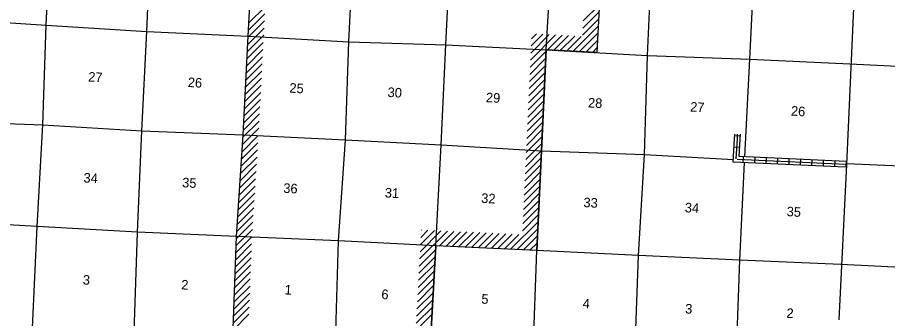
# Model space of a CAD drawing. Extents: x 217414 to 876900, y 15644499 to 16802726.
# Drawn here: x 546362 to 591739, y 16544547 to 16560268 of the extents above; entities that cross this region are included whole.
import ezdxf

# ---------------------------------------------------------------- set-up
doc = ezdxf.new("R2010")
doc.units = 0
for name, color, linetype in [('L13', 7, 'Continuous'), ('L14', 7, 'Continuous'), ('L3', 7, 'Continuous'), ('L37', 7, 'Continuous'), ('L8', 7, 'Continuous')]:
    doc.layers.add(name, color=color, linetype=linetype)

msp = doc.modelspace()

# ---------------------------------------------------------------- linework, layer by layer
at = {"layer": 'L13'}
for points in [[(547400, 16549360), (547692, 16554663), (547855, 16559864), (548119, 16565113), (548336, 16570447), (548611, 16575746), (548933, 16581008)], [(551568, 16527504), (551590, 16527960), (551921, 16533219), (552115, 16538561), (552456, 16543828), (552627, 16549062), (552851, 16554352), (553110, 16559535), (553336, 16564886), (553637, 16570049), (553956, 16575404), (554264, 16580701)], [(556835, 16526910), (556870, 16527734), (557143, 16532979), (557303, 16538315), (557591, 16543543), (557790, 16548834), (558133, 16554143), (558402, 16559296), (558674, 16564544), (558940, 16569852), (559196, 16575117), (559479, 16580424)], [(572665, 16530598), (572764, 16532239), (572929, 16537524), (573254, 16542808), (573445, 16548100), (573690, 16553305), (573936, 16558580), (574252, 16563877), (574499, 16569143), (574806, 16574415), (575027, 16579657)], [(584300, 16552991), (584562, 16558093), (584820, 16563400), (585083, 16568649), (585351, 16573990), (585581, 16579240)], [(577766, 16526818), (578023, 16531939), (578216, 16537256), (578567, 16542564), (578749, 16547840), (579064, 16553108), (579225, 16558275), (579462, 16563659), (579784, 16568913), (580003, 16572314)], [(567028, 16522148), (567226, 16527193), (567475, 16532473), (567635, 16537809), (567889, 16543022), (568173, 16548342), (568464, 16553612), (568711, 16558833), (568959, 16564107), (569145, 16567302)], [(562127, 16526602), (562165, 16527449), (562398, 16532755), (562597, 16538030), (562945, 16543280), (563112, 16548606), (563478, 16553872), (563642, 16559001), (563897, 16564259)], [(532308, 16560739), (537244, 16560469), (542552, 16560212), (547855, 16559864), (553110, 16559535), (558402, 16559296), (563642, 16559001), (568711, 16558833), (573936, 16558580), (579225, 16558275), (584562, 16558093), (589770, 16557850), (595078, 16557577), (600306, 16557383), (605637, 16557084), (610972, 16556860), (615985, 16556771)], [(532028, 16555424), (537077, 16555209), (542402, 16554856), (547692, 16554663), (552851, 16554352), (558133, 16554143), (563478, 16553872), (568464, 16553612), (573690, 16553305), (579064, 16553108), (583699, 16552851)], [(583502, 16535616), (583545, 16537002), (583845, 16542297), (584037, 16547597), (584285, 16552691)], [(589591, 16552650), (594797, 16552420), (600024, 16552139), (605388, 16551909), (610694, 16551682), (615712, 16551328)], [(615457, 16546007), (610392, 16546346), (605088, 16546606), (599749, 16546835), (594571, 16547105), (589300, 16547364), (584037, 16547597), (578749, 16547840), (573445, 16548100), (568173, 16548342), (563112, 16548606), (557790, 16548834), (552627, 16549062), (547400, 16549360), (542106, 16549645), (536826, 16549879)], [(546369, 16528372), (546628, 16533520), (546826, 16538787), (547142, 16544063), (547400, 16549360)]]:
    msp.add_lwpolyline(points, dxfattribs=at)
at = {"layer": 'L3'}
msp.add_lwpolyline([(590315, 16568548), (589589, 16552596), (589204, 16544477)], dxfattribs=at)
at = {"layer": 'L37'}
for p, q in [((558438, 16559981), (559282, 16560825)), ((575846, 16559711), (576691, 16560556)), ((575865, 16560084), (576710, 16560929)), ((558399, 16559235), (559244, 16560080)), ((558418, 16559608), (559263, 16560453)), ((575827, 16559339), (576671, 16560183)), ((558380, 16558862), (559225, 16559707)), ((575341, 16558499), (576652, 16559810)), ((558360, 16558489), (559205, 16559334)), ((573110, 16558036), (574427, 16559353)), ((573127, 16558407), (574093, 16559373)), ((573144, 16558778), (573759, 16559392)), ((573162, 16559148), (573424, 16559411)), ((574004, 16558577), (574761, 16559334)), ((574338, 16558557), (575096, 16559315)), ((574672, 16558538), (575430, 16559295)), ((575007, 16558519), (575764, 16559276)), ((575675, 16558480), (576633, 16559438)), ((558340, 16558116), (559186, 16558961)), ((576009, 16558461), (576613, 16559065)), ((558321, 16557743), (559166, 16558588)), ((573092, 16557665), (573932, 16558505)), ((576343, 16558441), (576594, 16558692)), ((558282, 16556996), (559127, 16557842)), ((558301, 16557370), (559147, 16558215)), ((573075, 16557294), (573915, 16558134)), ((558262, 16556623), (559108, 16557469)), ((573040, 16556552), (573880, 16557392)), ((573058, 16556923), (573898, 16557763)), ((558243, 16556250), (559088, 16557096)), ((573023, 16556182), (573863, 16557022)), ((558223, 16555877), (559069, 16556723)), ((573006, 16555811), (573846, 16556651)), ((558184, 16555131), (559030, 16555976)), ((558204, 16555504), (559049, 16556350)), ((572989, 16555440), (573829, 16556280)), ((558165, 16554758), (559010, 16555603)), ((572954, 16554698), (573794, 16555538)), ((572971, 16555069), (573811, 16555909)), ((558145, 16554385), (558990, 16555229)), ((572936, 16554327), (573777, 16555167)), ((558124, 16554010), (558968, 16554854)), ((572919, 16553956), (573759, 16554796)), ((558100, 16553632), (558946, 16554478)), ((572902, 16553585), (573742, 16554426)), ((558051, 16552876), (558902, 16553727)), ((558075, 16553254), (558924, 16554103)), ((572884, 16553214), (573725, 16554055)), ((558027, 16552498), (558880, 16553352)), ((572850, 16552472), (573690, 16553313)), ((572867, 16552843), (573707, 16553684)), ((558002, 16552120), (558858, 16552976)), ((572832, 16552101), (573673, 16552942)), ((557978, 16551743), (558835, 16552600)), ((572815, 16551730), (573655, 16552571)), ((557953, 16551365), (558810, 16552222)), ((572797, 16551360), (573638, 16552200)), ((557905, 16550609), (558762, 16551466)), ((557929, 16550987), (558786, 16551844)), ((572762, 16550618), (573603, 16551458)), ((572780, 16550989), (573620, 16551829)), ((557880, 16550231), (558737, 16551088)), ((572745, 16550247), (573585, 16551087)), ((557856, 16549853), (558713, 16550710)), ((572727, 16549876), (573568, 16550716)), ((557831, 16549475), (558688, 16550332)), ((572710, 16549504), (573550, 16550345)), ((557807, 16549097), (558664, 16549954)), ((572693, 16549133), (573533, 16549974)), ((557772, 16548355), (558615, 16549198)), ((557786, 16548722), (558640, 16549576)), ((567416, 16549160), (567433, 16549177)), ((572076, 16548163), (573516, 16549603)), ((572414, 16548147), (573498, 16549232)), ((557758, 16547987), (558591, 16548820)), ((567336, 16547666), (568785, 16549115)), ((567356, 16548039), (568447, 16549130)), ((567376, 16548413), (568109, 16549146)), ((567396, 16548787), (567771, 16549161)), ((568357, 16548334), (569123, 16549099)), ((568695, 16548318), (569461, 16549084)), ((569033, 16548303), (569799, 16549068)), ((569371, 16548287), (570137, 16549053)), ((569709, 16548272), (570475, 16549037)), ((570047, 16548256), (570813, 16549022)), ((570385, 16548240), (571151, 16549006)), ((570723, 16548225), (571489, 16548991)), ((571061, 16548209), (571827, 16548975)), ((571400, 16548194), (572165, 16548960)), ((571738, 16548178), (572503, 16548944)), ((572752, 16548132), (573481, 16548861)), ((557744, 16547620), (558576, 16548452)), ((573090, 16548116), (573463, 16548490)), ((557730, 16547253), (558562, 16548084)), ((567316, 16547292), (568162, 16548139)), ((573428, 16548101), (573446, 16548119)), ((557717, 16546885), (558548, 16547717)), ((567276, 16546545), (568122, 16547392)), ((567296, 16546919), (568142, 16547765)), ((557689, 16546150), (558521, 16546982)), ((557703, 16546518), (558535, 16547350)), ((567256, 16546172), (568102, 16547018)), ((557675, 16545783), (558507, 16546615)), ((567237, 16545799), (568083, 16546645)), ((557661, 16545416), (558493, 16546247)), ((567217, 16545426), (568063, 16546271)), ((557647, 16545048), (558479, 16545880)), ((567198, 16545053), (568043, 16545898)), ((557620, 16544313), (558452, 16545145)), ((557634, 16544681), (558465, 16545513)), ((567159, 16544307), (568003, 16545150)), ((567178, 16544680), (568023, 16545524)), ((557606, 16543946), (558437, 16544777)), ((567139, 16543934), (567983, 16544777))]:
    msp.add_line(p, q, dxfattribs=at)
for points in [[(571952, 16570605), (571884, 16569290), (574499, 16569143), (574252, 16563877), (576857, 16563768), (576580, 16558428), (573936, 16558580)], [(558402, 16559296), (558606, 16563232), (563833, 16562944), (563897, 16564259), (563928, 16564795)], [(551566, 16527464), (551590, 16527960), (551755, 16530589), (554406, 16530467), (554532, 16533099), (554645, 16537105), (557263, 16536981), (557303, 16538315), (557591, 16543543), (557790, 16548834), (558133, 16554143), (558402, 16559296)], [(573936, 16558580), (573690, 16553305), (573445, 16548100), (568173, 16548342), (567889, 16543022), (567635, 16537809), (567475, 16532473), (567226, 16527193), (572448, 16526962), (572105, 16519003), (587893, 16518245), (587734, 16515586), (588996, 16515534), (588643, 16507668)]]:
    msp.add_lwpolyline(points, dxfattribs=at)
at = {"layer": 'L8'}
for p, q in [((584064, 16554076), (583766, 16554091)), ((584032, 16553480), (583734, 16553495)), ((584213, 16552994), (584199, 16552696)), ((584809, 16552966), (584795, 16552668)), ((585405, 16552939), (585391, 16552641)), ((586001, 16552911), (585987, 16552613)), ((586597, 16552884), (586583, 16552586)), ((587193, 16552856), (587179, 16552558)), ((587789, 16552828), (587775, 16552530)), ((588385, 16552801), (588371, 16552503)), ((588981, 16552773), (588967, 16552475)), ((589577, 16552746), (589563, 16552448))]:
    msp.add_line(p, q, dxfattribs=at)
for points in [[(583692, 16552719), (583757, 16553931), (583769, 16554181)], [(583851, 16552892), (583906, 16553923), (583919, 16554173)], [(584007, 16553004), (584056, 16553915), (584069, 16554165)], [(589570, 16552597), (583900, 16552859)], [(589577, 16552746), (584007, 16553004)], [(589563, 16552447), (583692, 16552719)]]:
    msp.add_lwpolyline(points, dxfattribs=at)

# ---------------------------------------------------------------- texts
at = {"layer": 'L14'}
for s, p in [('27', (550043, 16556923)), ('26', (555237, 16556637)), ('25', (560535, 16556344)), ('30', (565655, 16556119)), ('29', (570784, 16555846)), ('28', (576106, 16555573)), ('27', (581435, 16555357)), ('26', (586690, 16555145)), ('34', (549799, 16551657)), ('35', (554943, 16551404)), ('36', (560217, 16551115)), ('31', (565509, 16550876)), ('32', (570537, 16550591)), ('33', (575869, 16550368)), ('34', (581156, 16550100)), ('35', (586466, 16549894)), ('3', (549763, 16546329)), ('2', (554895, 16546075)), ('1', (560285, 16545812)), ('6', (565331, 16545574)), ('5', (570543, 16545332)), ('4', (575829, 16545091)), ('3', (581173, 16544821)), ('2', (586453, 16544592))]:
    msp.add_text(s, height=500, rotation=356.7853, dxfattribs=at).set_placement(p)

doc.saveas('drawing.dxf')
